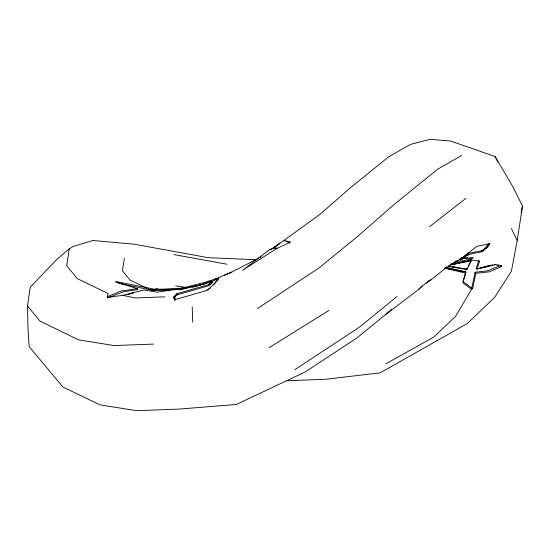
<?xml version="1.0" encoding="UTF-8"?>
<svg xmlns="http://www.w3.org/2000/svg" width="550" height="550" viewBox="0 0 550 550"><rect width="100%" height="100%" fill="white"/><g stroke="black" fill="none" stroke-linecap="round" stroke-linejoin="round"><path stroke-width="0.82" d="M208.656 285.759L208.416 284.57L211.991 281.49L210.588 284.103L208.656 285.759L177.774 294.649L176.921 293.7L173.559 297.117L174.604 299.757L175.058 300.204L175.099 296.436L176.921 293.7L210.588 284.103L212.884 282.136L211.496 280.968L199.849 285.264L192.589 287.313M467.163 268.352L466.744 269.479L448.243 266.276M231.914 272.353L224.723 275.124L236.961 269.431L261.119 256.836M450.656 264.591L451.357 264.289L446.731 267.266L431.441 279.51L426.346 282.762L418.413 289.623L385.337 314.765L356.868 337.989L305.002 372.075L236.349 404.463L179.513 409.056L136.73 410.699L100.073 404.876L63.051 387.118L29.226 346.775L28.022 329.752L27.5 305.944L30.25 287.21L57.124 259.077L69.273 248.889L73.377 246.352L92.895 240.494L134.221 244.207L208.154 257.654L256.252 259.758M69.273 248.889L66.701 265.671L77.199 278.52L108.144 293.597L107.236 296.739L107.924 297.873L123.269 291.837L137.837 289.63L136.868 288.454L115.562 281.957L116.414 281.614L156.221 289.589M286.488 380.786L325.772 379.239L380.146 372.866L467.225 323.606L494.663 297.357L511.39 271.226L517.22 240.377L522.5 206.14L513.501 187.866L495.089 156.496L450.484 141.02L430.059 139.301L410.479 144.403L388.561 156.894L349.449 188.574L320.162 214.211L273.68 247.837L272.319 248.738L279.902 243.189L273.68 247.837L269.514 249.728L242.557 270.27L277.111 248.298L289.396 242.646L289.974 241.856L283.621 240.35L289.293 242.756M124.389 258.225L122.402 270.751L129.917 279.978L147.201 288.399M179.994 289.857L180.228 288.592L203.507 282.673L218.797 277.915C207.577 284.701 193.38 285.587 180.957 289.424L180.228 288.592L157.382 292.167L143.976 290.001L122.836 295.329L107.436 297.426M385.908 363.784L433.895 337.006L455.689 316.202L471.515 289.334L472.67 288.757L475.702 273.591L475.056 272.25L487.506 270.847L500.631 265.499L501.779 265.87L500.871 266.826L489.321 271.817L475.537 273.364L475.269 272.889L475.702 273.591L475.351 273.096M463.217 256.871L466.049 254.932L467.919 255.001L473.378 253.371L482.075 251.797L488.62 243.684L489.803 243.788L487.479 247.273L481.319 250.8L468.263 253.364L467.919 255.001L460.508 259.875L459.772 259.126L461.828 257.799M521.063 212.768L522.5 206.14M475.056 272.25L471.515 289.334L462.777 282.728L465.898 271.968L445.954 267.224M118.614 283.229L148.363 289.472L148.644 288.379M445.225 268.125L465.898 271.968L463.1 281.689L472.67 288.757M160.896 289.506L155.843 288.991L154.784 290.345L169.606 290.675M215.098 280.019L215.497 278.754L217.36 279.201L219.044 278.871M488.62 243.684L487.479 247.273L482.075 251.797L481.319 250.8M478.823 260.356L476.163 268.262L476.85 268.984L492.766 264.77M501.779 265.87L495.131 264.763L476.85 268.984L479.683 261.174L472.601 260.143L450.312 264.907L471.377 260.686L466.744 269.479L467.136 268.819L466.929 269.156L448.319 266.145M180.228 288.592L179.637 289.857L206.36 283.401M468.346 266.097L471.508 260.088M213.847 284.9L218.893 277.475L224.737 274.993M207.701 290.221L217.869 279.95M418.413 289.623L421.919 285.972M428.691 280.734L426.477 282.968L431.441 279.51M468.243 252.656L464.262 256.657L453.681 263.01L456.191 260.789M385.337 314.765L391.799 309.107M396.99 296.526L359.432 327.174L294.779 369.737M429.571 226.669L465.891 198.344M451.096 263.979C458.397 261.257 467.204 263.182 473.426 257.689L463.018 258.507M466.049 254.932L468.263 253.364M455.957 261.381L464.482 260.638L469.837 258.789L471.151 257.861M177.774 294.649L173.559 297.117L175.058 300.204M257.317 308.653L319.007 267.946L357.885 236.191L393.298 205.191L437.834 169.084L461.711 155.458M210.134 288.042L205.755 290.806L174.604 299.757M268.916 347.813L328.886 310.461M460.591 258.541L464.262 256.657L476.644 246.338L489.803 243.788M444.469 268.4L446.731 267.266M155.189 289.554L183.054 288.076M460.508 259.875L464.64 258.197L467.775 257.696M454.211 264.406L454.946 264.117L450.821 264.33M451.323 263.918L452.897 263.312M127.902 294.532L133.588 292.731L129.635 293.982M485.396 267.025L490.779 265.368M476.85 268.984L488.022 265.987M269.514 249.728L271.638 249.191M159.294 289.534L155.843 288.991L155.127 289.768L155.932 289.211L173.896 289.754L185.054 287.691M173.896 289.754L180.593 288.826M153.601 344.087L114.235 345.572L78.774 339.907L39.902 321.083L27.5 305.944M164.856 296.821L135.238 297.935L122.836 295.329M155.155 290.503L148.363 289.472L155.712 290.194M148.363 289.472L155.176 290.262M277.111 248.298L273.68 247.837L275.88 248.325M452.279 266.798L456.404 267.362M175.684 285.876L185.639 287.382M465.898 271.968L445.122 268.139M173.848 254.574L226.964 264.227M494.409 264.268L495.962 264.577M497.516 264.887L500.631 265.499L500.871 266.826M444.366 268.049L465.479 273.116M212.884 282.136L211.496 280.968M137.479 288.853L136.868 288.454L137.548 289.066L137.225 288.613L121.117 290.998L107.236 296.739L107.924 297.873M469.837 258.789L470.896 259.511M495.089 156.496L497.729 161.782M511.356 228.553L517.22 240.377M183.652 287.657L184.092 288.654M464.482 260.638L464.853 261.718M192.204 306.859L192.734 322.218M289.974 241.856L290.001 243.059"/></g></svg>
